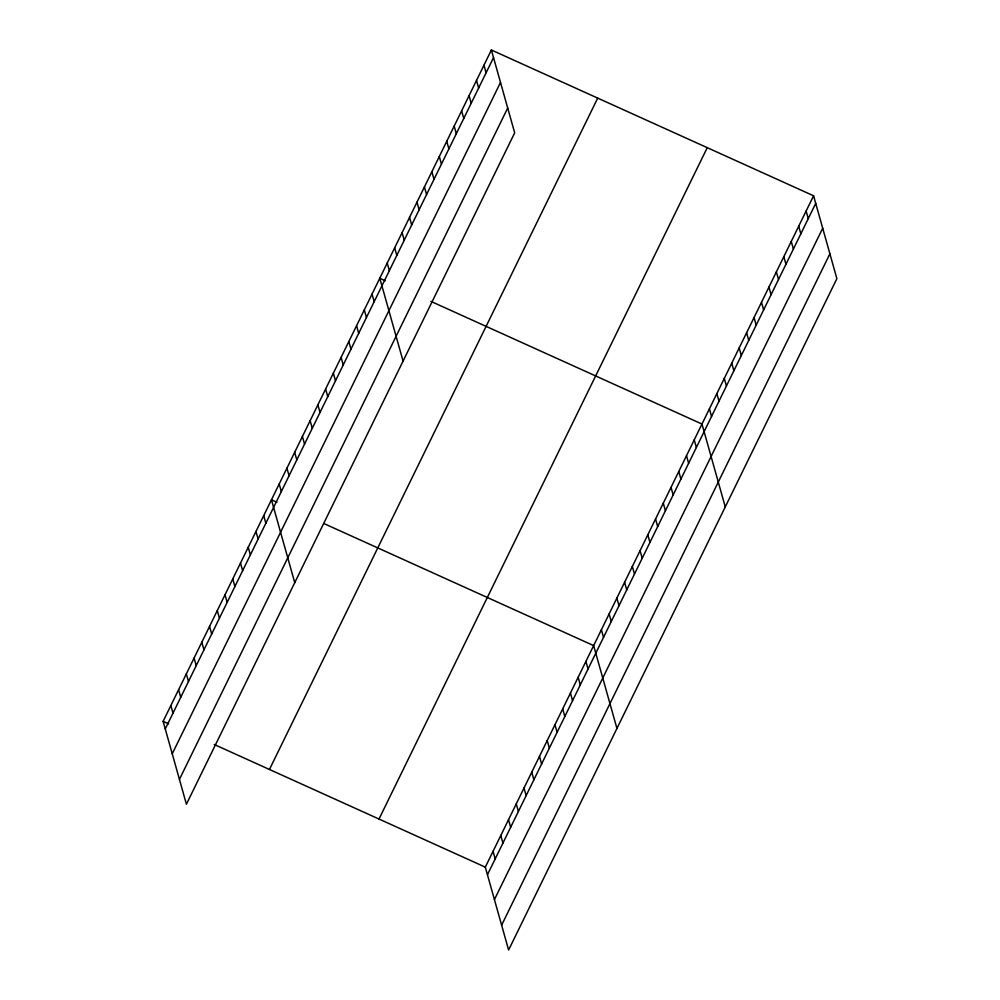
<?xml version="1.0" encoding="UTF-8"?>
<svg xmlns="http://www.w3.org/2000/svg" width="1000" height="1000" viewBox="0 0 1000 1000"><rect width="100%" height="100%" fill="white"/><g stroke="black" fill="none" stroke-linecap="round" stroke-linejoin="round"><path stroke-width="1.5" d="M491.388 50L514.688 132.85L186.412 804.212L163.125 721.35L491.388 50L813.587 195.787L836.875 278.65L508.612 950L485.312 867.15L813.587 195.787M165.263 728.95L493.525 57.6M172.25 753.787L500.513 82.438M179.438 779.375L507.7 108.025M269.45 769.463L597.712 98.112M379 819.038L707.262 147.675M487.45 874.75L815.713 203.388M494.438 899.575L822.7 228.225M501.625 925.163L829.887 253.812M385.312 280.763L379.787 278.263L403.075 361.112M430.875 301.375L701.975 424.05L725.263 506.9M276.975 502.312L271.45 499.812L294.75 582.663M323.925 523.55L593.65 645.6L616.938 728.45M163.125 721.35L168.65 723.85M214.213 744.475L485.312 867.15M806.137 211.012L808.275 218.612M798.7 226.225L800.837 233.825M791.263 241.45L793.4 249.037M783.825 256.663L785.95 264.262M776.375 271.875L778.512 279.475M768.938 287.1L771.075 294.7M761.5 302.312L763.637 309.913M754.062 317.525L756.188 325.125M746.612 332.75L748.75 340.35M739.175 347.962L741.312 355.562M731.737 363.188L733.875 370.788M724.3 378.4L726.425 386M716.85 393.612L718.988 401.213M709.412 408.837L711.55 416.438M694.237 439.875L696.375 447.475M686.5 455.7L688.637 463.3M678.763 471.525L680.9 479.125M671.025 487.35L673.162 494.95M663.288 503.175L665.425 510.775M655.55 519L657.688 526.6M647.812 534.825L649.95 542.425M640.075 550.65L642.212 558.25M632.337 566.475L634.475 574.075M483.95 65.213L486.087 72.812M624.6 582.3L626.737 589.9M476.512 80.438L478.65 88.038M616.862 598.125L619 605.725M469.075 95.65L471.213 103.25M609.125 613.95L611.263 621.55M461.625 110.875L463.762 118.462M601.388 629.775L603.525 637.375M454.188 126.088L456.325 133.688M446.75 141.3L448.888 148.9M585.913 661.425L588.038 669.025M439.312 156.525L441.45 164.125M578.175 677.25L580.3 684.85M431.863 171.737L434 179.338M570.438 693.075L572.562 700.675M424.425 186.962L426.562 194.55M562.7 708.9L564.825 716.5M416.987 202.175L419.125 209.775M554.963 724.725L557.087 732.325M409.55 217.387L411.688 224.988M547.225 740.55L549.35 748.15M402.1 232.613L404.237 240.212M539.487 756.375L541.613 763.975M394.663 247.825L396.8 255.425M531.75 772.2L533.875 779.8M387.225 263.038L389.363 270.637M524 788.025L526.138 795.625M516.263 803.85L518.4 811.45M372.05 294.088L374.188 301.688M508.525 819.675L510.662 827.275M364.312 309.913L366.438 317.512M500.788 835.5L502.925 843.1M356.575 325.737L358.7 333.338M493.05 851.325L495.188 858.925M348.837 341.562L350.962 349.162M341.1 357.388L343.225 364.988M333.363 373.212L335.487 380.812M325.625 389.038L327.75 396.637M317.887 404.862L320.012 412.463M310.15 420.688L312.275 428.288M302.413 436.512L304.538 444.113M294.662 452.337L296.8 459.938M286.925 468.162L289.062 475.763M279.188 483.988L281.325 491.587M263.712 515.638L265.85 523.225M255.975 531.462L258.113 539.05M248.238 547.288L250.375 554.875M240.5 563.112L242.638 570.7M232.763 578.938L234.9 586.525M225.025 594.75L227.162 602.35M217.288 610.575L219.425 618.175M209.55 626.4L211.688 634M201.812 642.225L203.95 649.825M194.075 658.05L196.213 665.65M186.337 673.875L188.475 681.475M178.6 689.7L180.738 697.3M170.863 705.525L173 713.125"/></g></svg>
